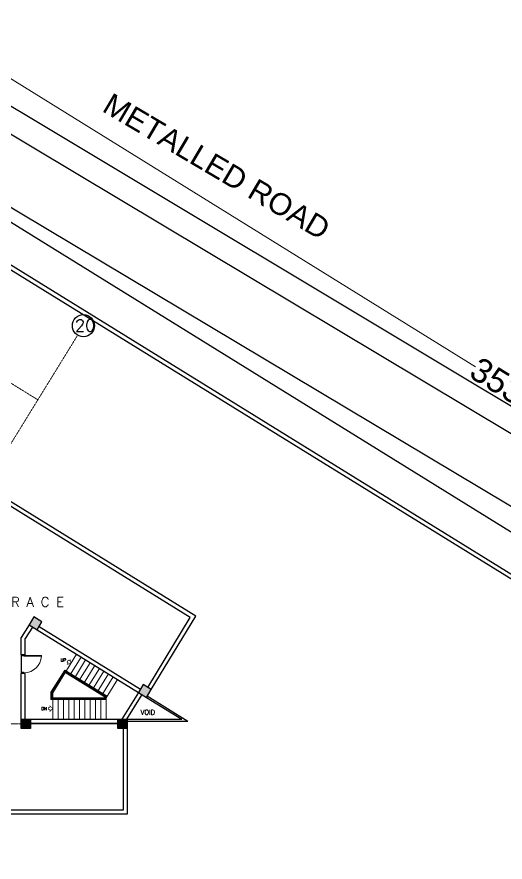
# Model space of a CAD drawing. Header units: inches. Extents: x -110725 to 51121, y 8404 to 44825.
# Drawn here: x 26259 to 27353, y 20903 to 22798 of the extents above; entities that cross this region are included whole.
import ezdxf

# ---------------------------------------------------------------- set-up
doc = ezdxf.new("R2010")
doc.units = ezdxf.units.IN
doc.header["$LTSCALE"] = 0.1
doc.header["$MEASUREMENT"] = 0
doc.linetypes.add('CENTER', pattern=[2, 1.25, -0.25, 0.25, -0.25])
doc.layers.get('0').update_dxf_attribs({"color": 1, "lineweight": 0})
doc.layers.get('Defpoints').update_dxf_attribs({"lineweight": 0})
for name, color, linetype in [('building', 6, 'Continuous'), ('Column Hatch', 7, 'Continuous'), ('COLUMNS', 200, 'Continuous'), ('GF', 1, 'Continuous'), ('GFT', 4, 'Continuous'), ('GFW', 5, 'Continuous'), ('road', 8, 'Continuous')]:
    doc.layers.add(name, color=color, linetype=linetype)
for name, color, linetype, lineweight in [('dim', 252, 'Continuous', 0), ('DOOR', 32, 'Continuous', 0), ('GRID', 8, 'CENTER', 0), ('stair', 5, 'Continuous', 0), ('TEXT', 3, 'Continuous', 0)]:
    doc.layers.add(name, color=color, linetype=linetype, lineweight=lineweight)
doc.styles.add('EHSAN', font='arial.ttf', dxfattribs={"height": 54})
doc.styles.add('ROMAND', font='romand.shx')
doc.styles.get("Standard").update_dxf_attribs({"font": 'arial.ttf'})
doc.dimstyles.new('DIM1', dxfattribs={"dimtxt": 54, "dimasz": 6, "dimexe": 6, "dimexo": 3, "dimgap": 1, "dimtad": 0, "dimzin": 0, "dimdsep": 46, "dimlunit": 4, "dimtxsty": 'EHSAN', "dimblk": 'ARCHTICK', "dimcen": 3, "dimdle": 6, "dimclrd": 4, "dimclre": 4, "dimclrt": 6, "dimadec": 0, "dimazin": 0, "dimtfac": 1, "dimtofl": 0, "dimtmove": 1, "dimatfit": 3, "dimldrblk": 'ARCHTICK', "dimfxl": 4, "dimtolj": 1, "dimtzin": 3, "dimlwd": -1, "dimlwe": -1, "dimarcsym": 0})

# ---------------------------------------------------------------- blocks, each defined once
blk = doc.blocks.new('_ArchTick')
at = {"color": 0, "linetype": 'ByBlock', "const_width": 0.15}
blk.add_lwpolyline([(-0.5, -0.5), (0.5, 0.5)], dxfattribs=at)
blk = doc.blocks.new('*D2187')
at = {"layer": 'Defpoints', "color": 0, "transparency": 16777216}
for p in [(25600, 23059.7), (25457.2, 22829.6), (29057.6, 20595.2, 1175.7)]:
    blk.add_point(p, dxfattribs=at)
at = {"layer": 'dim', "color": 4, "transparency": 16777216}
for p, q in [((25458.8, 22832.1), (25603.2, 23064.8)), ((25579.6, 23072.3), (27286, 22013.3)), ((29220.8, 20812.6), (27514.4, 21871.6)), ((29059.2, 20597.7), (29203.6, 20830.4))]:
    blk.add_line(p, q, dxfattribs=at)
at = {"layer": 'dim', "color": 4, "transparency": 16777216, "xscale": 24, "yscale": 24, "zscale": 24}
for p, rotation in [((25600, 23059.7), 148.1765203500402), ((29200.4, 20825.3), 328.1765203500402)]:
    blk.add_blockref('_ArchTick', p, dxfattribs=dict(at, rotation=rotation))
at = {"layer": 'dim', "color": 6, "transparency": 16777216, "insert": (27400.2, 21942.5), "char_height": 54, "attachment_point": 5, "rotation": 328.1765, "style": 'EHSAN'}
blk.add_mtext('\\A1;353\'-1{\\H1x;\\S1/2;}"', dxfattribs=at)
blk = doc.blocks.new('Ar')
at = {"const_width": 1.5}
blk.add_lwpolyline([(-4.5, 0), (-4.5, 3), (-1.5, 3), (-1.5, 6), (4.5, 0), (-1.5, -6), (-1.5, -2.25), (-4.5, -2.25)], close=True, dxfattribs=at)
blk = doc.blocks.new('D2')
for p, q in [((-3, 34.9), (-1.5, 34.9)), ((-3, 1.9), (-3, 34.9)), ((-1.5, 34.9), (-1.5, 1.9)), ((-34.5, 1.9), (-36, 1.9)), ((-36, 1.9), (-36, -1.9)), ((-34.5, 0.4), (-34.5, 1.9)), ((-33.8, 0.4), (-34.5, 0.4)), ((-33.8, -1.9), (-33.8, 0.4)), ((-1.5, 1.9), (-3, 1.9)), ((-2.2, 0.4), (-2.2, -1.9)), ((-1.5, 0.4), (-2.2, 0.4)), ((0, 1.9), (-1.5, 1.9)), ((-1.5, 1.9), (-1.5, 0.4)), ((0, -1.9), (0, 1.9)), ((-36, -1.9), (-33.8, -1.9)), ((-2.2, -1.9), (0, -1.9))]:
    blk.add_line(p, q)
blk.add_arc((-1.5, 1.9), 33, 92.6053, 180)

msp = doc.modelspace()

# ---------------------------------------------------------------- hatches: boundary and pattern name
at = {"layer": 'Column Hatch'}
for points in [[(26297.38706, 21452.62469), (26286.38634, 21434.73651), (26304.24667, 21423.69064), (26315.2474, 21441.57882)], [(26560.18914, 21290.09262), (26542.32881, 21301.13849), (26531.32809, 21283.25031), (26549.18842, 21272.20444)], [(26289.99736, 21223.2792), (26268.99736, 21223.2792), (26268.99736, 21202.2792), (26289.99736, 21202.2792)], [(26505.99736, 21223.2792), (26484.99736, 21223.2792), (26484.99736, 21202.2792), (26505.99736, 21202.2792)]]:
    msp.add_hatch(color=256, dxfattribs=at).paths.add_polyline_path(points)

# ---------------------------------------------------------------- linework, layer by layer
at = {"layer": 'building', "linetype": 'Continuous', "elevation": 1.07221}
msp.add_lwpolyline([(22911.35184, 24283.46768), (25455.71569, 22826.982), (29057.64021, 20595.17907), (28997.03805, 20283.36427), (22774.49833, 20285.00184)], dxfattribs=at)
at = {"layer": 'COLUMNS', "elevation": 1.07221}
for points in [[(26286.38634, 21434.73651), (26304.24667, 21423.69064), (26315.2474, 21441.57882), (26297.38706, 21452.62469)], [(26531.32809, 21283.25031), (26549.18842, 21272.20444), (26560.18914, 21290.09262), (26542.32881, 21301.13849)], [(26268.99736, 21223.2792), (26289.99736, 21223.2792), (26289.99736, 21202.2792), (26268.99736, 21202.2792)], [(26484.99736, 21223.2792), (26505.99736, 21223.2792), (26505.99736, 21202.2792), (26484.99736, 21202.2792)]]:
    msp.add_lwpolyline(points, close=True, dxfattribs=at)
at = {"layer": 'GF'}
for p, q in [((26286.38634, 21434.73651, 1.07221), (26268.99736, 21406.46046, 1.07221)), ((26294.04077, 21430.00257, 1.07221), (26277.99736, 21403.91453, 1.07221)), ((26308.9806, 21431.34505, 1.07221), (26536.06201, 21290.90471, 1.07221)), ((26304.24667, 21423.69064, 1.07221), (26531.28298, 21283.27821, 1.07221)), ((26269.04535, 21367.90432, 1.07221), (26268.99736, 21406.46046, 1.07221)), ((26278.04535, 21367.90432, 1.07221), (26277.99736, 21403.91453, 1.07221)), ((26278.04535, 21367.90432, 1.07221), (26269.04535, 21367.90432, 1.07221)), ((26268.99736, 21223.2792, 1.07221), (26269.04535, 21325.90432, 1.07221)), ((26278.04535, 21325.90432, 1.07221), (26269.04535, 21325.90432, 1.07221)), ((26277.99736, 21223.2792, 1.07221), (26278.04535, 21325.90432, 1.07221)), ((26531.28298, 21283.27821, 1.07221), (26494.17611, 21223.2792, 1.07221)), ((26538.93738, 21278.54428, 1.07221), (26504.75825, 21223.2792, 1.07221)), ((26289.99736, 21223.2792, 1.07221), (26484.99736, 21223.2792, 1.07221)), ((26289.99736, 21214.2792, 1.07221), (26484.99736, 21214.2792, 1.07221))]:
    msp.add_line(p, q, dxfattribs=at)
at = {"layer": 'GFT'}
msp.add_circle((26408.26215, 22105.38113, 22.91185), 24.8276, dxfattribs=at)
at = {"layer": 'GFW', "color": 2}
for p, q in [((26126.3562, 22304.7792, 1.07221), (28736.40197, 20690.82167, 1.07221)), ((26128.91407, 22313.7792, 1.07221), (28741.13537, 20698.4764, 1.07221)), ((26549.18842, 21272.20444, 1.07221), (26628.29684, 21223.2792, 1.07221)), ((26551.29239, 21275.6064, 1.07221), (26642.36921, 21219.2792, 1.07221)), ((26505.99736, 21223.2792, 1.07221), (26628.29684, 21223.2792, 1.07221)), ((26505.99736, 21219.2792, 1.07221), (26642.36921, 21219.2792, 1.07221))]:
    msp.add_line(p, q, dxfattribs=at)
at = {"layer": 'GFW'}
for p, q in [((26647.40959, 21451.31598, 1.07221), (26068.05129, 21809.6248, 1.07221)), ((26659.73039, 21454.27823, 1.07221), (26072.78522, 21817.2792, 1.07221)), ((26552.62489, 21294.77079, 1.07221), (26647.40959, 21451.31598, 1.07221)), ((26560.18914, 21290.09262, 1.07221), (26659.73039, 21454.27823, 1.07221)), ((26269.04535, 21367.90432, 1.07221), (26269.04535, 21325.90432, 1.07221)), ((26496.99736, 21202.2792, 1.07221), (26496.99736, 21019.2792, 1.07221)), ((26505.99736, 21202.2792, 1.07221), (26505.99736, 21010.2792, 1.07221)), ((26496.99736, 21019.2792, 1.07221), (26073.99736, 21019.2792, 1.07221)), ((26505.99736, 21010.2792, 1.07221), (26073.99736, 21010.2792, 1.07221))]:
    msp.add_line(p, q, dxfattribs=at)
at = {"layer": 'GRID'}
for p, q in [((25114.16488, 22676.46292, 1.07221), (26306.11686, 21939.2906, 1.07221)), ((26395.19563, 22084.14079, 1.07221), (26081.38781, 21573.86068, 1.07221)), ((26035.57236, 21212.7792, 1.07221), (26505.99736, 21212.7792, 1.07221))]:
    msp.add_line(p, q, dxfattribs=at)
at = {"layer": 'road', "linetype": 'Continuous'}
for points, elevation in [([(30433.71623, 20083.63124), (30208.07919, 20218.94372), (18639.34374, 27162.757)], 4.40796), ([(18608.301, 27109.72141), (30380.22385, 20058.33929)], 1.42961), ([(19176.04424, 26513.70008), (19258.34323, 26528.62687), (19413.38326, 26477.02846), (19615.43984, 26336.76517), (28765.16786, 20864.22481), (29376.89175, 20463.11896)], 3.21662)]:
    msp.add_lwpolyline(points, dxfattribs=dict(at, elevation=elevation))
at = {"layer": 'stair'}
for p, q in [((26339.42833, 21282.57455, 1.07221), (26392.82309, 21368.90984, 1.07221)), ((26377.78134, 21321.77444, 1.07221), (26403.02896, 21362.59794, 1.07221)), ((26387.98722, 21315.46254, 1.07221), (26413.23484, 21356.28603, 1.07221)), ((26398.19309, 21309.15063, 1.07221), (26423.44071, 21349.97413, 1.07221)), ((26408.39896, 21302.83873, 1.07221), (26433.64658, 21343.66222, 1.07221)), ((26418.60484, 21296.52682, 1.07221), (26443.85246, 21337.35032, 1.07221)), ((26335.42833, 21283.71153, 1.07221), (26366.27748, 21333.59227, 1.07221)), ((26337.42833, 21283.14304, 1.07221), (26366.92647, 21330.83931, 1.07221)), ((26366.27748, 21333.59227, 1.07221), (26461.5323, 21274.68116, 1.07221)), ((26366.92647, 21330.83931, 1.07221), (26460.48032, 21272.98018, 1.07221)), ((26367.57547, 21328.08635, 1.07221), (26459.42833, 21271.2792, 1.07221)), ((26428.81071, 21290.21492, 1.07221), (26454.05833, 21331.03841, 1.07221)), ((26439.01658, 21283.90301, 1.07221), (26464.2642, 21324.72651, 1.07221)), ((26449.22246, 21277.59111, 1.07221), (26474.47008, 21318.4146, 1.07221)), ((26459.42833, 21271.2792, 1.07221), (26484.67595, 21312.1027, 1.07221)), ((26335.42833, 21283.71153, 1.07221), (26335.42833, 21267.2792, 1.07221)), ((26337.42833, 21283.14304, 1.07221), (26337.42833, 21269.2792, 1.07221)), ((26339.42833, 21282.57455, 1.07221), (26339.42833, 21223.2792, 1.07221)), ((26335.42833, 21267.2792, 1.07221), (26459.42833, 21267.2792, 1.07221)), ((26337.42833, 21269.2792, 1.07221), (26459.42833, 21269.2792, 1.07221)), ((26339.42833, 21271.2792, 1.07221), (26459.42833, 21271.2792, 1.07221)), ((26351.42833, 21271.2792, 1.07221), (26351.42833, 21223.2792, 1.07221)), ((26363.42833, 21271.2792, 1.07221), (26363.42833, 21223.2792, 1.07221)), ((26375.42833, 21271.2792, 1.07221), (26375.42833, 21223.2792, 1.07221)), ((26387.42833, 21271.2792, 1.07221), (26387.42833, 21223.2792, 1.07221)), ((26399.42833, 21271.2792, 1.07221), (26399.42833, 21223.2792, 1.07221)), ((26411.42833, 21271.2792, 1.07221), (26411.42833, 21223.2792, 1.07221)), ((26423.42833, 21271.2792, 1.07221), (26423.42833, 21223.2792, 1.07221)), ((26435.42833, 21271.2792, 1.07221), (26435.42833, 21223.2792, 1.07221)), ((26447.42833, 21271.2792, 1.07221), (26447.42833, 21223.2792, 1.07221)), ((26459.42833, 21271.2792, 1.07221), (26459.42833, 21223.2792, 1.07221))]:
    msp.add_line(p, q, dxfattribs=at)

# ---------------------------------------------------------------- block references
at = {"layer": 'DOOR', "extrusion": (0, 0, -1), "xscale": 1.166666666666668, "yscale": 1.166666666666668, "zscale": -1.166666666667021, "rotation": 90.00000000000001}
msp.add_blockref('D2', (-26273.54535, 21367.90432, -1.07221), dxfattribs=at)
at = {"layer": 'GF', "rotation": 328.26}
msp.add_blockref('Ar', (26376.37228, 21350.86539, 1.07221), dxfattribs=at)
at = {"layer": 'GF'}
msp.add_blockref('Ar', (26334.92833, 21247.2792, 1.07221), dxfattribs=at)

# ---------------------------------------------------------------- texts
at = {"layer": 'GFT', "insert": (26389.2945, 22119.06018, 22.91185), "char_height": 26.4, "attachment_point": 1, "style": 'ROMAND'}
msp.add_mtext_dynamic_manual_height_columns('{\\Fsimplex|c0;20}', width=49.9852977, gutter_width=101.66862, heights=[0], dxfattribs=at)
at = {"layer": 'TEXT', "color": 7, "linetype": 'Continuous', "lineweight": 25}
msp.add_text('METALLED ROAD ', height=48.6116571, rotation=329.43719354, dxfattribs=at).set_placement((26447.45452, 22587.37353))
at = {"layer": 'TEXT', "style": 'ROMAND'}
for s, height, p in [('T E R R A C E', 21.7557541, (26149.28963, 21475.32759, 1.07221)), ('UP', 6.798673, (26356.97237, 21352.52158, 1.07221)), ('DN', 6.798673, (26314.02911, 21243.73383, 1.07221)), ('VOID', 10.877877, (26536.45838, 21233.49846, 1.07221))]:
    msp.add_text(s, height=height, dxfattribs=at).set_placement(p)

# ---------------------------------------------------------------- dimensions: what is measured, and where the dimension line sits
at = {"layer": 'dim'}
dim = msp.add_linear_dim(base=(25599.99713, 23059.65468, -1174.66297), p1=(29057.64021, 20595.17907, 1.07221), p2=(25457.21464, 22829.58067, -1174.66297), angle=148.17652035, dimstyle='DIM1', override={"dimtxt": 36, "dimasz": 24, "dimdle": 24}, dxfattribs=at)
dim.commit()
dim.dimension.update_dxf_attribs({"geometry": '*D2187', "text_midpoint": (27400.20992, 21942.45388, -1174.66297), "dimtype": 161})

doc.saveas('drawing.dxf')
